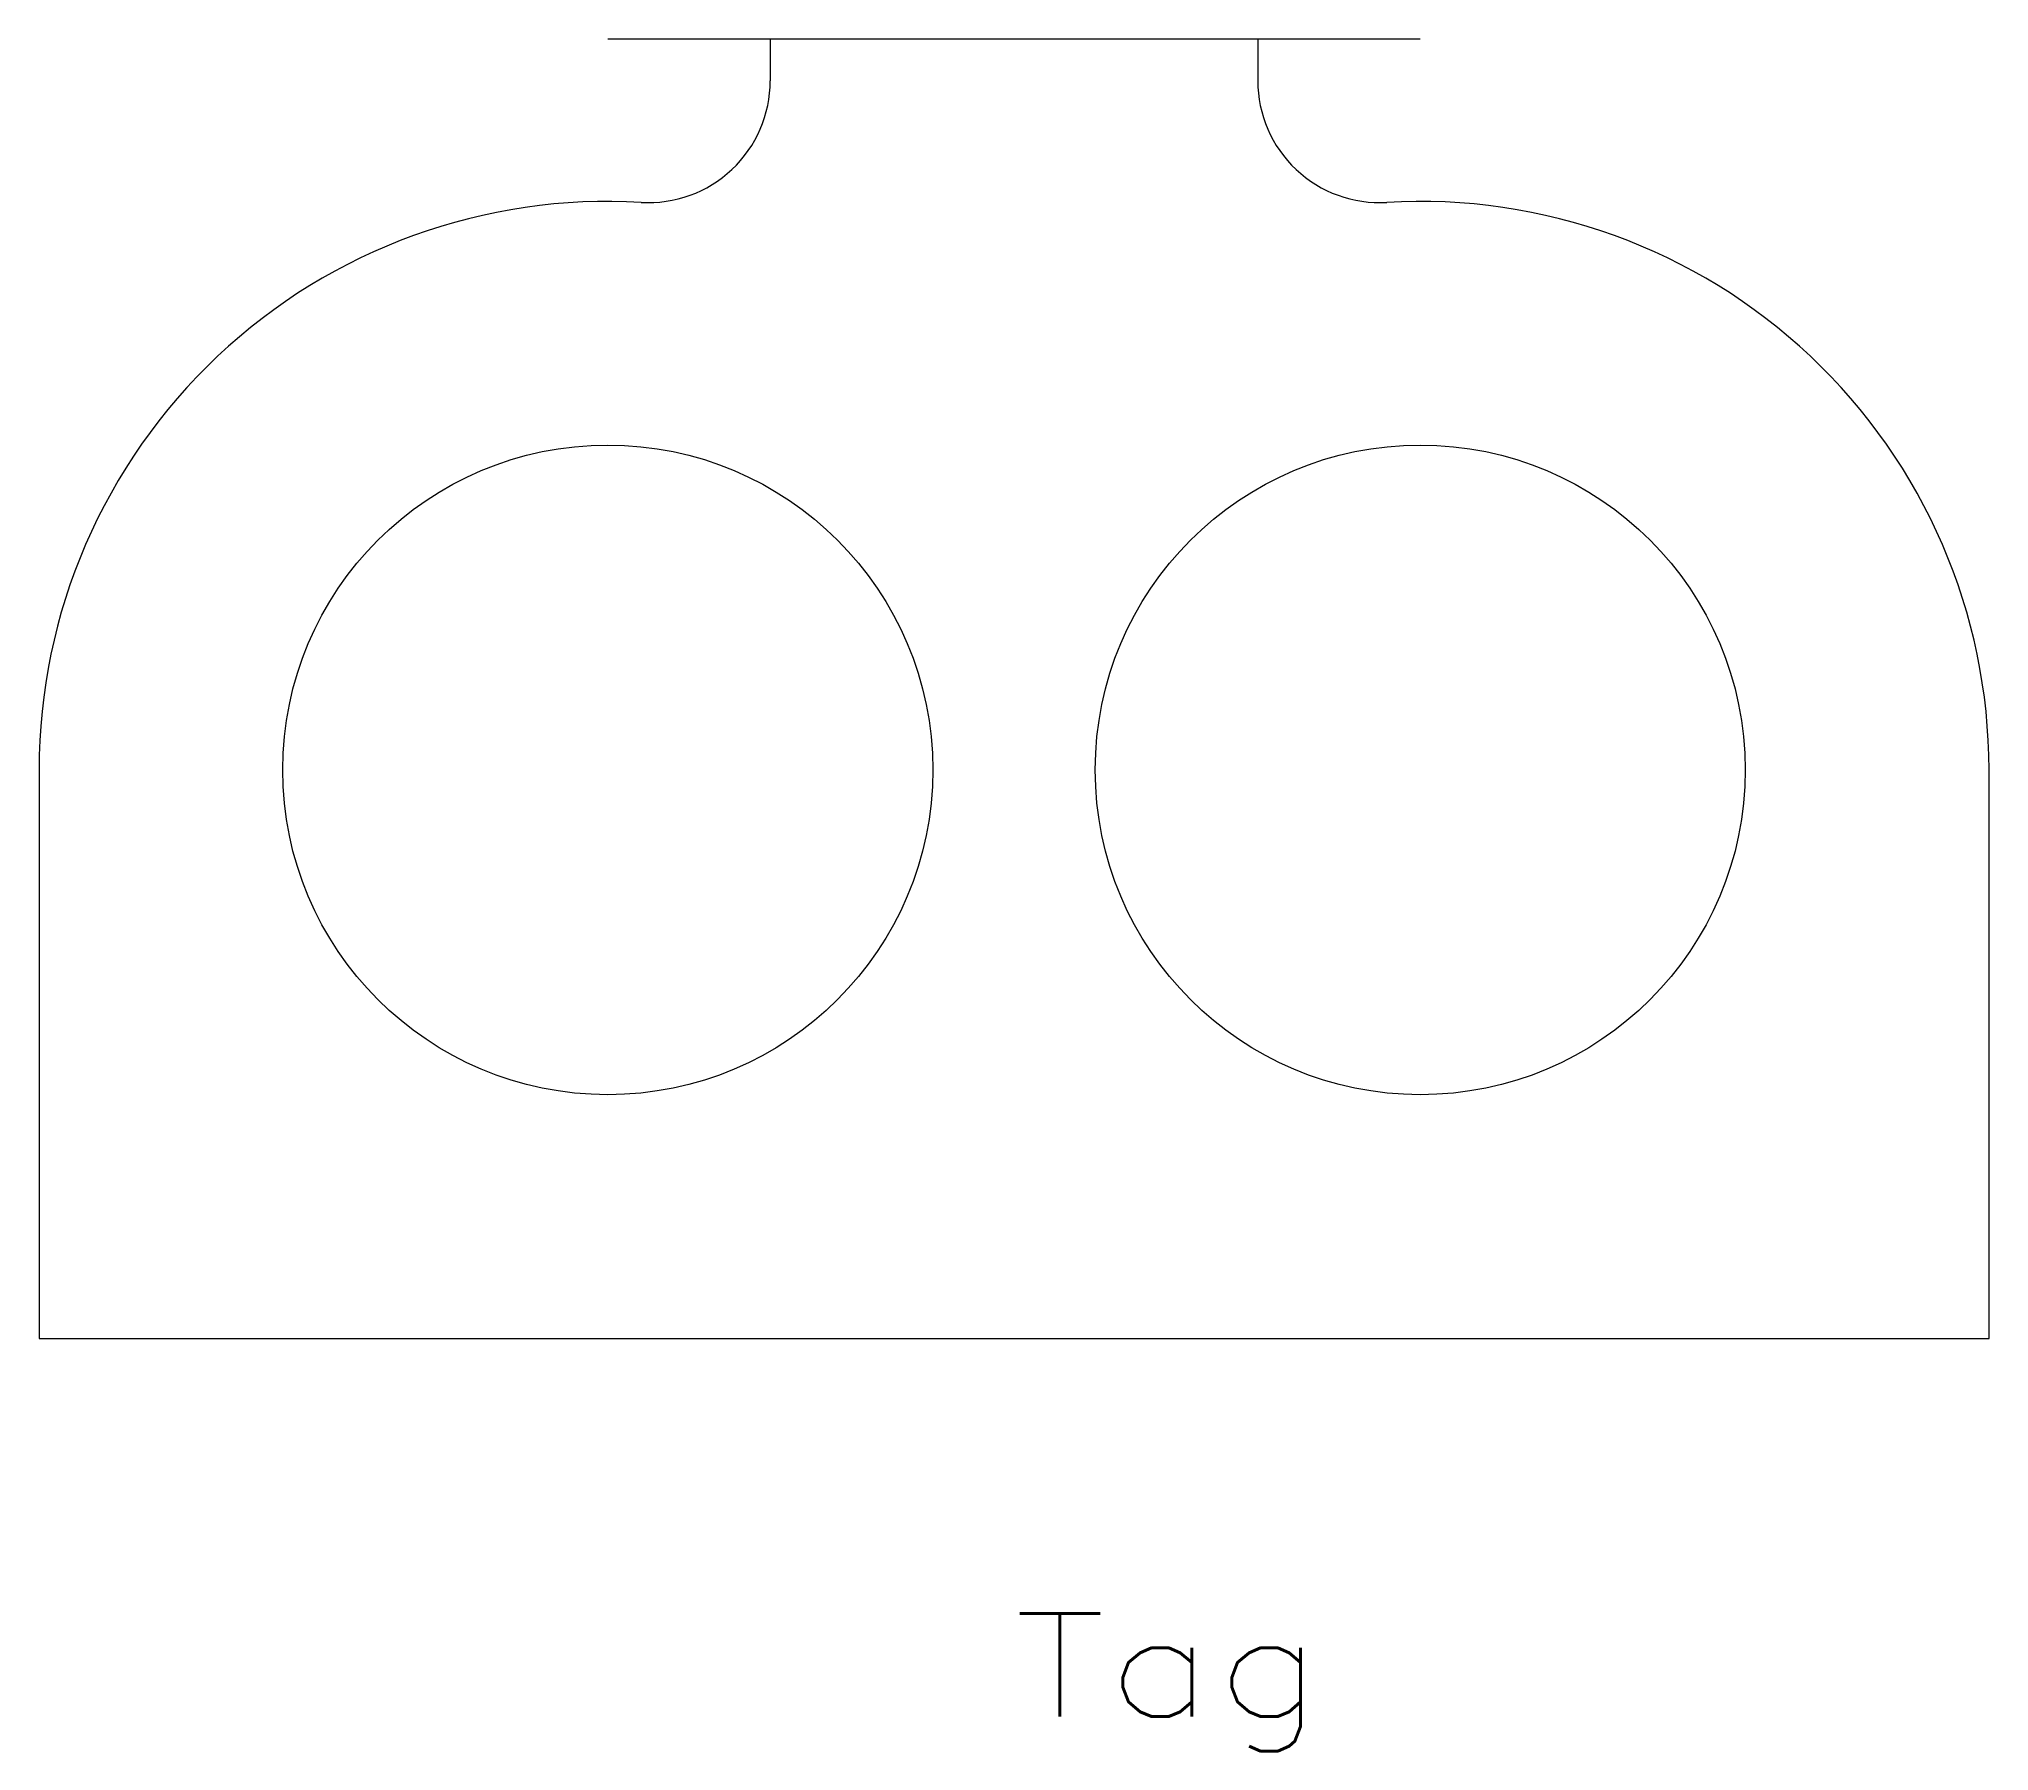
# Model space of a CAD drawing. Header units: inches. Extents: x -12 to 12, y -13.1 to 8.
import ezdxf
from ezdxf.enums import TextEntityAlignment as Align

# ---------------------------------------------------------------- set-up
doc = ezdxf.new("R2010")
doc.units = ezdxf.units.IN
doc.header["$MEASUREMENT"] = 0
doc.layers.get('0').update_dxf_attribs({"lineweight": 0})
doc.styles.add('STANDARD1', font='TXT.SHX')

msp = doc.modelspace()

# ---------------------------------------------------------------- linework, layer by layer
at = {"linetype": 'Continuous'}
for p, q in [((-5.001, 7.957), (4.999, 7.957)), ((-3.001, 7.957), (-3.001, 7.442)), ((2.999, 7.957), (2.999, 7.442)), ((-12.001, -1.043), (-12.001, -8.043)), ((11.999, -8.043), (11.999, -1.043)), ((-12.001, -8.043), (11.999, -8.043))]:
    msp.add_line(p, q, dxfattribs=at)
for centre in [(-5.001, -1.043), (4.999, -1.043)]:
    msp.add_circle(centre, 4, dxfattribs=at)
for centre, radius, start, end in [((-4.501, 7.442), 1.5, -93.3723, 0), ((4.499, 7.442), 1.5, 180, 273.3723), ((-5.001, -1.043), 7, 86.6277, 180), ((4.999, -1.043), 7, 0, 93.3723)]:
    msp.add_arc(centre, radius, start, end, dxfattribs=at)

# ---------------------------------------------------------------- texts
at = {"color": 7, "linetype": 'Continuous', "style": 'STANDARD1', "width": 1.166667}
msp.add_text('Tag', height=1.27, dxfattribs=at).set_placement((-0.001, -12.701), (3.809, -12.701), align=Align.FIT)

doc.saveas('drawing.dxf')
